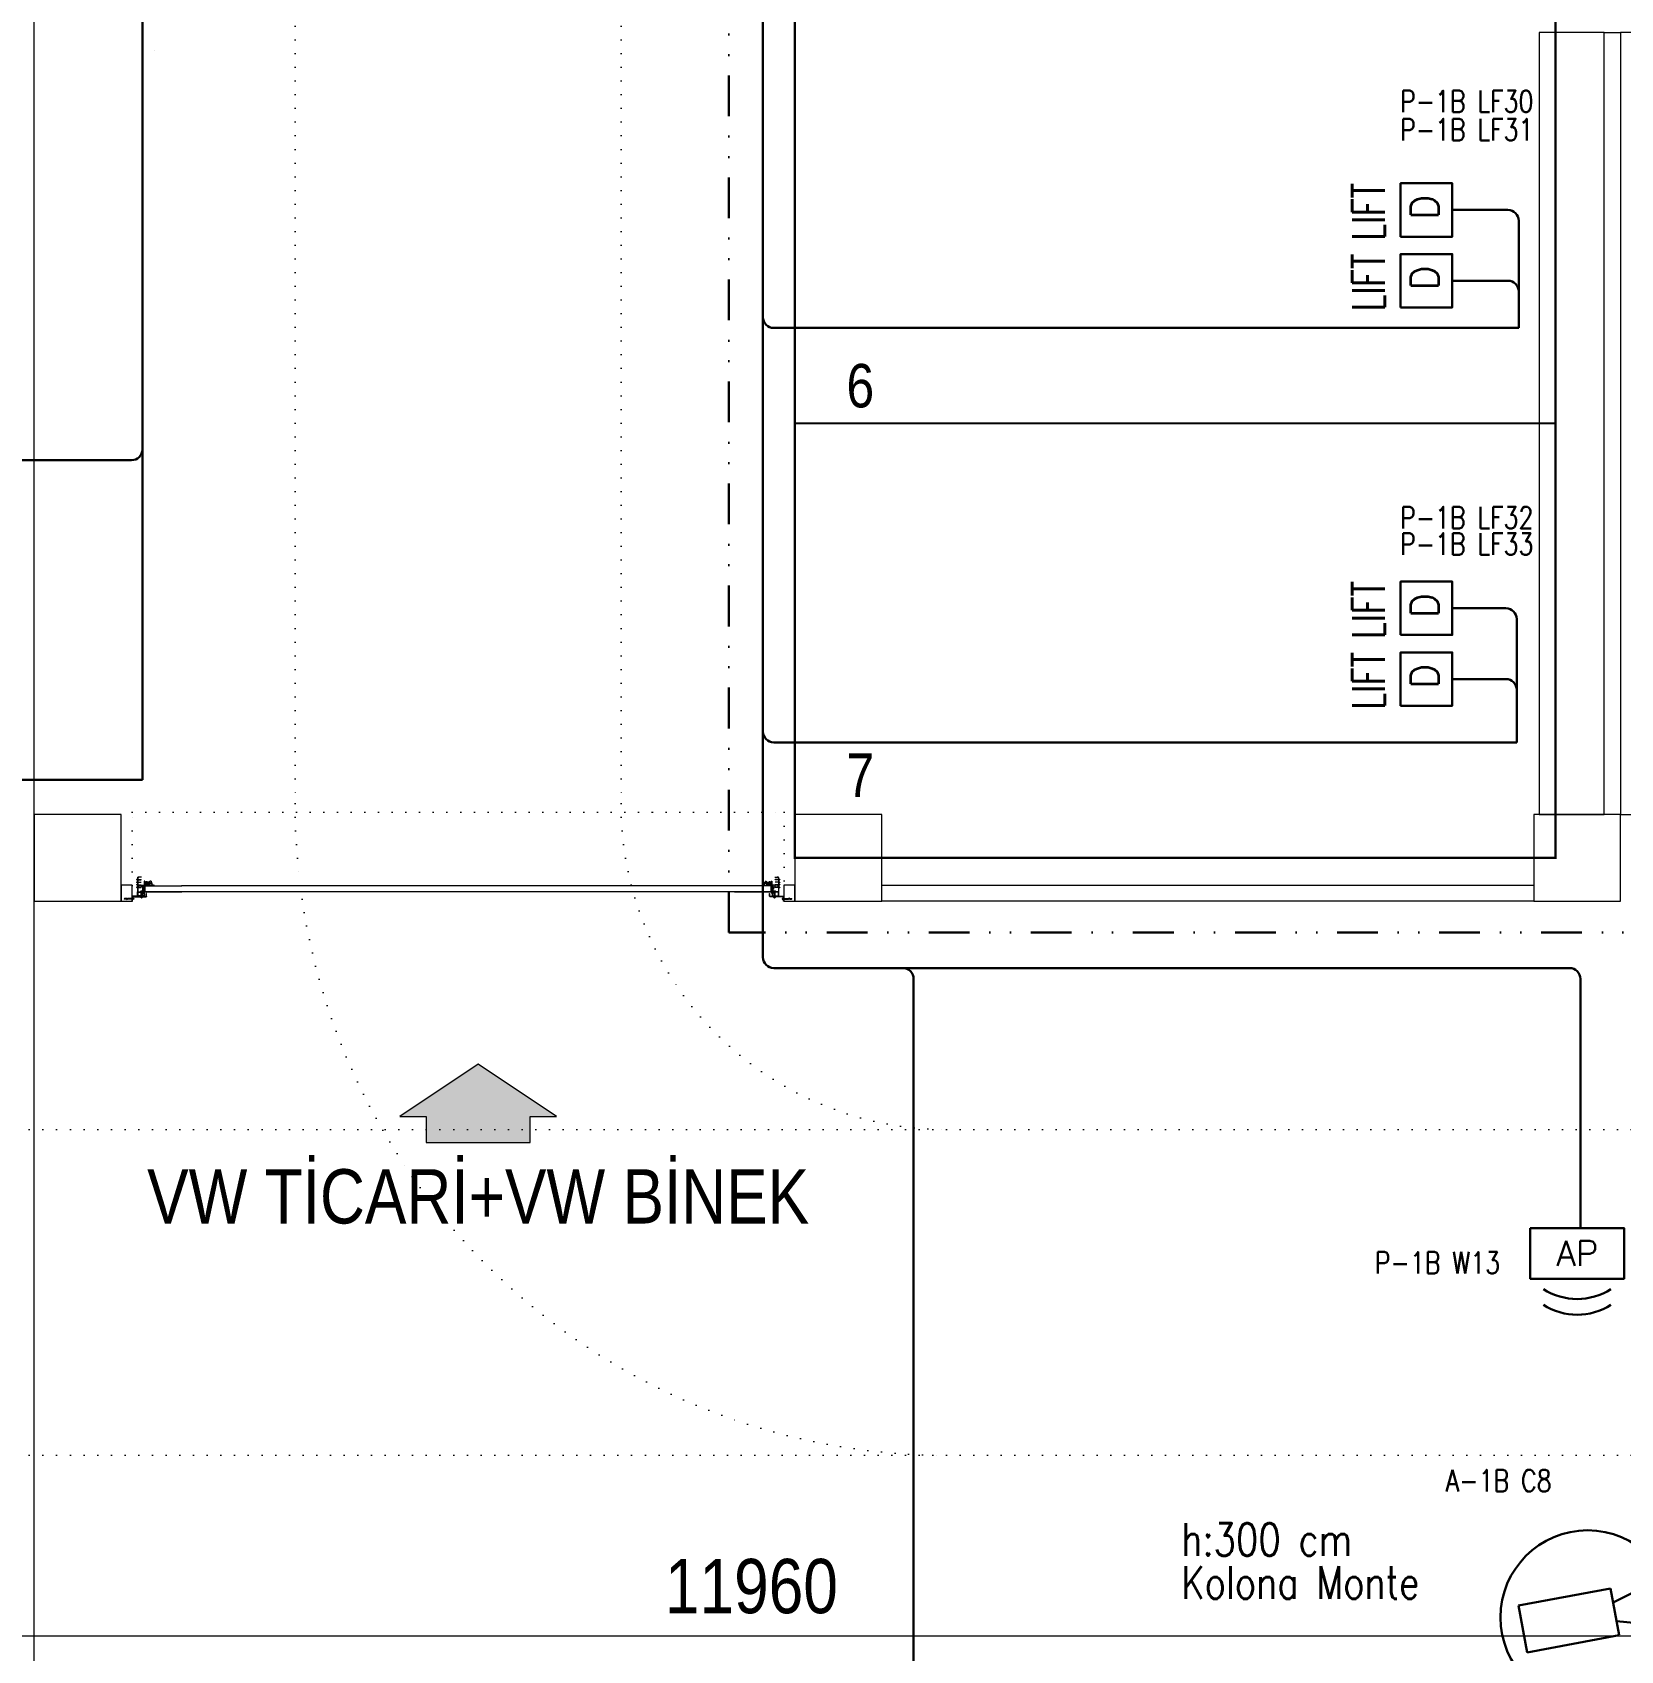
# Model space of a CAD drawing. Header units: metres. Extents: x -13621 to 152406, y -16073 to 22221.
# Drawn here: x 61358 to 62820, y 110 to 1600 of the extents above; entities that cross this region are included whole.
import ezdxf
from ezdxf.enums import TextEntityAlignment as Align

# ---------------------------------------------------------------- set-up
doc = ezdxf.new("R2010")
doc.units = ezdxf.units.M
doc.header["$LTSCALE"] = 100
doc.header["$MEASUREMENT"] = 0
for name, pattern in [('DIVIDE2', [0.625, 0.25, -0.125, 0, -0.125, 0, -0.125]), ('DOT2', [0.125, 0, -0.125]), ('HIDDEN', [0.375, 0.25, -0.125])]:
    doc.linetypes.add(name, pattern=pattern)
doc.layers.get('0').update_dxf_attribs({"color": 9, "lineweight": 9})
for name, color, linetype, lineweight in [('00', 9, 'Continuous', 9), ('01', 9, 'Continuous', 9), ('05', 9, 'Continuous', 9), ('06D', 9, 'Continuous', 9), ('10', 9, 'Continuous', 9), ('20', 9, 'DOT2', 9), ('21', 9, 'Continuous', 9), ('25', 9, 'Continuous', 9), ('Data  Tavan', 170, 'Continuous', 30), ('E-ACCESS POINT (KABLOSUZ ERİŞİM İÇİN)', 7, 'Continuous', 30), ('E-DAHİLİ DOME KAMERA', 7, 'Continuous', 30), ('E-DAHİLİ KAMERA', 7, 'Continuous', 30), ('E-DATA LIFT PRIZI', 7, 'Continuous', 30), ('E-KABLO', 7, 'Continuous', 30), ('E-YAZI', 7, 'Continuous', 30)]:
    doc.layers.add(name, color=color, linetype=linetype, lineweight=lineweight)
doc.styles.add('E-YAZI', font='txttw.shx')
doc.styles.add('MuuM_TEXT-STANDART', font='ARIALN.TTF')
doc.dimstyles.new('MuuM_DIM200', dxfattribs={"dimscale": 20, "dimtxt": 2, "dimasz": 1, "dimexe": 1, "dimexo": 1, "dimgap": 1, "dimtad": 1, "dimdec": 1, "dimrnd": 0.5, "dimdsep": 46, "dimtxsty": 'MuuM_TEXT-STANDART', "dimblk": 'ARCHTICK', "dimcen": 0, "dimdle": 0.15, "dimclrd": 256, "dimclre": 256, "dimclrt": 256, "dimadec": 0, "dimazin": 0, "dimtfac": 5, "dimtdec": 1, "dimtix": 1, "dimtmove": 2, "dimatfit": 3, "dimldrblk": 'DOT', "dimfxl": 3, "dimfxlon": 1, "dimtolj": 1, "dimlwd": -1, "dimlwe": -1, "dimarcsym": 0})

# ---------------------------------------------------------------- blocks, each defined once
blk = doc.blocks.new('E-DATA LIFT PRIZI')
at = {"layer": 'E-DATA LIFT PRIZI', "color": 2}
blk.add_line((0, 0), (0, 42), dxfattribs=at)
blk.add_lwpolyline([(-24.6, 89.6), (24.6, 89.6), (24.6, 42), (-24.6, 42)], close=True, dxfattribs=at)
at = {"layer": 'E-DATA LIFT PRIZI', "color": 2, "style": 'E-YAZI', "width": 0.7}
blk.add_text('LIFT', height=30, dxfattribs=at).set_placement((-28, 104.2))
at = {"layer": 'E-DATA LIFT PRIZI', "color": 2, "style": 'E-YAZI'}
blk.add_text('D', height=25.6, dxfattribs=at).set_placement((-8.8, 54.6))
blk = doc.blocks.new('*U382')
at = {"layer": 'E-ACCESS POINT (KABLOSUZ ERİŞİM İÇİN)', "color": 4}
blk.add_lwpolyline([(-2.395, 3.237), (2.395, 3.237), (2.395, 0.647), (-2.395, 0.647)], close=True, dxfattribs=at)
at = {"layer": 'E-ACCESS POINT (KABLOSUZ ERİŞİM İÇİN)', "color": 3}
for centre in [(0, 2.797), (0, 1.993)]:
    blk.add_arc(centre, 3.191, 237.1828, 302.8172, dxfattribs=at)
at = {"layer": 'E-ACCESS POINT (KABLOSUZ ERİŞİM İÇİN)', "color": 3, "style": 'E-YAZI'}
blk.add_text('AP', height=1.28, dxfattribs=at).set_placement((-1.054, 1.311))
blk = doc.blocks.new('100_DAHİLİ DOME KAMERA')
at = {"layer": 'E-DAHİLİ DOME KAMERA', "color": 4}
for p, q in [((-1.936, 0.715), (-1.936, -0.689)), ((0.82, 0.715), (-1.936, 0.715)), ((0.82, -0.689), (0.82, 0.715)), ((0.82, 0.294), (2.131, 0.668)), ((2.131, 0.668), (2.131, -0.643)), ((0.82, -0.268), (2.131, -0.643)), ((-1.936, -0.689), (0.82, -0.689))]:
    blk.add_line(p, q, dxfattribs=at)
at = {"layer": 'E-DAHİLİ DOME KAMERA', "color": 4, "linetype": 'Continuous'}
blk.add_circle((0, 0), 2.566, dxfattribs=at)
at = {"layer": 'E-DAHİLİ KAMERA', "color": 4}
for q in [(13.416, 6.264), (13.416, -6.264)]:
    blk.add_line((2.566, 0), q, dxfattribs=at)
blk = doc.blocks.new('p-kolon_80x80')
blk.add_lwpolyline([(-40, -40), (40, -40), (40, 40), (-40, 40)], close=True)
blk = doc.blocks.new('1.bod.mimari.elk')
at = {"layer": '01'}
for p in [(5400, -7790), (6100, -7790), (6780, -7790)]:
    blk.add_blockref('p-kolon_80x80', p, dxfattribs=at)
blk = doc.blocks.new('p-işyeri')
at = {"color": 0, "const_width": 2}
blk.add_lwpolyline([(200, 0), (200, 700), (-200, 700), (-200, 0)], close=True, dxfattribs=at)
blk = doc.blocks.new('p-dilatasyon yeri')
at = {"layer": '06D'}
blk.add_lwpolyline([(5360, 80), (5360, 6452.7)], dxfattribs=at)
blk = doc.blocks.new('p-birim')
blk.add_lwpolyline([(0, 0), (1, 0), (1, 1), (0, 1)], close=True)
blk = doc.blocks.new('p-seksiyoonel kapı profil')
for p, q in [((-6.6, 4.1), (-6.8, 4.1)), ((-6.8, -13), (-6.8, 4.1)), ((-6.6, -13), (-6.6, 4.1)), ((-6.3, 4.4), (-6.3, 4.6)), ((-6.3, 4.6), (1, 4.6)), ((-6.3, 4.4), (1, 4.4)), ((-1.4, 1.3), (-1.8, 1.6)), ((-1.8, 1.6), (-1.8, -2.4)), ((-1.8, 1.6), (-1.8, -2.4)), ((-1.4, 1.3), (-1.4, -2.4)), ((-1.2, 1.2), (-1.2, -2.4)), ((-0.7, 1.6), (-1, 1.3)), ((-1, 1.3), (-1, -2.4)), ((-0.7, 1.6), (-0.7, -2.4)), ((-0.6, 1.6), (-0.6, -2.4)), ((0, 0), (33.9, 0)), ((0, 0), (0, 0)), ((1, 4.4), (1, 4.6)), ((1.3, 4.1), (1.5, 4.1)), ((1.3, 4.1), (1.3, 1.6)), ((1.5, 1.6), (1.3, 1.6)), ((1.5, 4.1), (1.5, 1.6)), ((-7.8, -4.2), (-7.8, -3.9)), ((-7.5, -3.9), (-7.8, -3.9)), ((-7.5, -4.2), (-7.8, -4.2)), ((-7.8, -4.2), (-7.1, -4.2)), ((-7.8, -4.2), (-7.8, -4.2)), ((-7.8, -6.5), (-7.8, -6.3)), ((-7.5, -6.3), (-7.8, -6.3)), ((-7.5, -6.5), (-7.8, -6.5)), ((-7.8, -6.6), (-7.8, -6.5)), ((-7.8, -6.6), (-7.1, -6.6)), ((-7.8, -8.9), (-7.8, -8.6)), ((-7.5, -8.6), (-7.8, -8.6)), ((-7.5, -8.9), (-7.8, -8.9)), ((-7.8, -8.9), (-7.1, -8.9)), ((-7.8, -8.9), (-7.8, -8.9)), ((-7.8, -11.3), (-7.8, -11)), ((-7.5, -11), (-7.8, -11)), ((-7.5, -11.3), (-7.8, -11.3)), ((-7.8, -11.3), (-7.1, -11.3)), ((-7.8, -11.3), (-7.8, -11.3)), ((-7.5, -3.9), (-6.8, -3.9)), ((-7.5, -4.2), (-7.5, -3.9)), ((-6.8, -4.2), (-7.5, -4.2)), ((-7.5, -6.3), (-6.8, -6.3)), ((-7.5, -6.5), (-7.5, -6.3)), ((-6.8, -6.5), (-7.5, -6.5)), ((-7.5, -8.6), (-6.8, -8.6)), ((-7.5, -8.9), (-7.5, -8.6)), ((-6.8, -8.9), (-7.5, -8.9)), ((-7.5, -11), (-6.8, -11)), ((-7.5, -11.3), (-7.5, -11)), ((-6.8, -11.3), (-7.5, -11.3)), ((-7.1, -3.4), (-6.8, -3.4)), ((-7.1, -3.6), (-7.1, -3.4)), ((-7.1, -3.6), (-7.1, -3.9)), ((-6.8, -3.6), (-7.1, -3.6)), ((-7.1, -4.2), (-7.1, -4.7)), ((-6.8, -4.7), (-7.1, -4.7)), ((-7.1, -5.8), (-6.8, -5.8)), ((-7.1, -6), (-7.1, -5.8)), ((-7.1, -6), (-7.1, -6.3)), ((-6.8, -6), (-7.1, -6)), ((-7.1, -6.5), (-7.1, -7.1)), ((-6.8, -7.1), (-7.1, -7.1)), ((-7.1, -8.1), (-6.8, -8.1)), ((-7.1, -8.4), (-7.1, -8.1)), ((-7.1, -8.4), (-7.1, -8.6)), ((-6.8, -8.4), (-7.1, -8.4)), ((-7.1, -8.9), (-7.1, -9.4)), ((-6.8, -9.4), (-7.1, -9.4)), ((-7.1, -10.5), (-6.8, -10.5)), ((-7.1, -10.7), (-7.1, -10.5)), ((-7.1, -10.7), (-7.1, -11)), ((-6.8, -10.7), (-7.1, -10.7)), ((-7.1, -11.3), (-7.1, -11.8)), ((-6.8, -11.8), (-7.1, -11.8)), ((-6.8, -3.6), (-6.8, -3.4)), ((-6.8, -3.6), (-6.8, -3.9)), ((-6.8, -4.7), (-6.8, -4.2)), ((-6.8, -6), (-6.8, -5.8)), ((-6.8, -6), (-6.8, -6.3)), ((-6.8, -7.1), (-6.8, -6.6)), ((-6.8, -8.4), (-6.8, -8.1)), ((-6.8, -8.4), (-6.8, -8.6)), ((-6.8, -9.4), (-6.8, -8.9)), ((-6.8, -10.7), (-6.8, -10.5)), ((-6.8, -10.7), (-6.8, -11)), ((-6.8, -11.8), (-6.8, -11.3)), ((-6.6, -13), (-6.8, -13)), ((-6.8, -13), (-6.8, -13)), ((-6.6, -3.9), (-3.5, -3.9)), ((-6.6, -4.2), (-3.5, -4.2)), ((-6.6, -6.3), (-3.5, -6.3)), ((-6.6, -6.5), (-3.5, -6.5)), ((-6.6, -8.7), (-3.5, -8.7)), ((-6.6, -8.9), (-3.5, -8.9)), ((-6.6, -11), (-3.5, -11)), ((-6.6, -11.3), (-3.5, -11.3)), ((-6.3, -13.3), (-6.3, -13.5)), ((-3.3, -13.3), (-6.3, -13.3)), ((-3.3, -13.5), (-6.3, -13.5)), ((-6.3, -13.5), (-5.7, -13.5)), ((-6.3, -13.5), (-6.3, -13.5)), ((-3.4, -4.3), (-6, -4.3)), ((-6, -6.1), (-6, -4.3)), ((-6, -4.7), (-6, -4.7)), ((-6, -5.5), (-6, -4.7)), ((-6, -5.7), (-6, -5.5)), ((-6, -5.7), (-6, -5.7)), ((-6, -6.1), (-3.4, -6.1)), ((-5.7, -13.5), (-5.5, -13.5)), ((-5.7, -13.5), (-5.7, -13.5)), ((-5.5, -13.5), (-5.5, -13.5)), ((-3.5, -3.9), (-3.5, -4.2)), ((-3.5, -6.3), (-3.5, -6.5)), ((-3.5, -8.7), (-3.5, -8.9)), ((-3.5, -11), (-3.5, -11.3)), ((-3.4, -6.1), (-3.4, -4.3)), ((-2.1, -4.4), (-3.4, -4.4)), ((-3.4, -6), (-0.6, -6)), ((-3.3, -13.3), (-3.3, -13.5)), ((-2.1, -2.5), (-2.1, -2.4)), ((-2.1, -2.4), (-0.6, -2.4)), ((-2.1, -2.5), (-0.6, -2.5)), ((-2.1, -4.8), (-2.1, -2.5)), ((-2.1, -4.8), (-0.6, -4.8)), ((-1.6, -3.4), (-1.7, -3.6)), ((-1.7, -3.6), (-1.7, -3.7)), ((-1.7, -3.6), (-1.7, -3.8)), ((-1.7, -3.7), (-1.7, -3.9)), ((-1.7, -3.8), (-1.6, -3.9)), ((-1.7, -3.9), (-1.6, -4)), ((-1.4, -3.3), (-1.6, -3.3)), ((-1.6, -3.3), (-1.6, -3.4)), ((-1.6, -3.8), (-1.4, -3.6)), ((-1.6, -3.9), (-1.5, -4)), ((-1.6, -4), (-1.5, -4.1)), ((-1.5, -4), (-1.4, -4)), ((-1.5, -4.1), (-1.4, -4.1)), ((-1.3, -3.2), (-1.4, -3.3)), ((-1.4, -3.3), (-1.4, -3.6)), ((-1.4, -4), (-1.2, -4.1)), ((-1.4, -4.1), (-1.2, -4.1)), ((-1.2, -3.2), (-1.3, -3.2)), ((-1.2, -3.2), (-1.2, -3.5)), ((-1, -3.3), (-1.2, -3.2)), ((-1.2, -4.1), (-1.1, -4)), ((-1.2, -4.1), (-1.1, -4.1)), ((-1.1, -4), (-1, -4)), ((-1.1, -4.1), (-1, -4.1)), ((-1, -3.3), (-1, -3.6)), ((-0.9, -3.3), (-1, -3.3)), ((-1, -3.6), (-0.8, -3.8)), ((-1, -4), (-0.9, -3.9)), ((-1, -4.1), (-0.9, -4)), ((-0.8, -3.4), (-0.9, -3.3)), ((-0.9, -3.9), (-0.8, -3.8)), ((-0.9, -4), (-0.8, -3.9)), ((-0.8, -3.6), (-0.8, -3.4)), ((-0.8, -3.7), (-0.8, -3.6)), ((-0.8, -3.8), (-0.8, -3.6)), ((-0.8, -3.9), (-0.8, -3.7)), ((-0.1, 0), (-0.6, 0)), ((-0.6, -2), (-0.6, 0)), ((-0.6, -0.6), (-0.6, -0.7)), ((-0.6, -1.7), (-0.6, -1.7)), ((-0.6, -2), (-0.1, -2)), ((-0.6, -2), (-0.6, -2.4)), ((-0.6, -2.4), (-0.6, -2.5)), ((-0.6, -2.4), (-0.1, -2.4)), ((-0.6, -2.5), (-0.6, -2.5)), ((-0.6, -3.2), (-0.6, -2.5)), ((-0.6, -2.5), (-0.2, -2.5)), ((-0.6, -4.8), (-0.6, -3.2)), ((-0.6, -3.2), (-0.5, -3.2)), ((-0.6, -5.8), (-0.6, -4.8)), ((-0.6, -4.8), (-0.5, -4.8)), ((-0.6, -4.8), (-0.6, -5.3)), ((-0.1, -5.3), (-0.6, -5.3)), ((-0.6, -9.6), (-0.6, -5.3)), ((-0.6, -5.8), (-0.6, -5.8)), ((-0.6, -6), (-0.6, -5.8)), ((-0.1, -9.6), (-0.6, -9.6)), ((-0.5, -3.2), (-0.4, -3.2)), ((-0.5, -4.8), (-0.5, -3.2)), ((-0.4, -4.8), (-0.5, -4.8)), ((-0.4, -3.1), (-0.3, -2.9)), ((-0.4, -3.2), (-0.4, -3.1)), ((-0.3, -4.8), (-0.4, -4.8)), ((-0.3, -2.7), (-0.2, -2.5)), ((-0.3, -2.9), (-0.3, -2.7)), ((-0.2, -4.8), (-0.3, -4.8)), ((-0.3, -4.8), (-0.3, -4.8)), ((-0.2, -2.5), (-0.2, -2.5)), ((-0.2, -2.5), (-0.1, -2.5)), ((-0.1, -4.8), (-0.2, -4.8)), ((-0.2, -4.8), (-0.2, -4.8)), ((-0.1, -5.8), (-0.2, -5.8)), ((-0.2, -5.8), (0.4, -5.8)), ((-0.1, -0.2), (-0.1, 0)), ((-0.1, -0.2), (0, -0.2)), ((-0.1, -5.3), (-0.1, -0.2)), ((-0.1, -2.5), (-0.1, -2.4)), ((-0.1, -2.5), (-0.1, -2.5)), ((-0.1, -4.8), (-0.1, -4.8)), ((-0.1, -4.8), (-0.1, -4.8)), ((-0.1, -5.3), (0, -5.3)), ((-0.1, -5.8), (-0.1, -5.3)), ((0.4, -5.8), (-0.1, -5.8)), ((0.1, -5.8), (-0.1, -5.8)), ((-0.1, -9.6), (-0.1, -5.8)), ((33.9, 0), (0, 0)), ((0, 0), (0, -0.4)), ((0, -0.4), (0, -0.5)), ((0, -0.5), (0, -0.6)), ((0, -0.6), (0, -0.6)), ((0, -0.6), (0, -0.9)), ((0, -0.9), (0, -0.9)), ((0, -0.9), (0, -0.9)), ((0, -0.9), (0, -1.5)), ((0, -1.5), (0, -1.6)), ((0, -1.6), (0, -2.1)), ((0, -2.1), (0, -2.2)), ((0, -2.2), (0, -2.3)), ((0, -2.3), (0, -2.7)), ((0, -2.7), (0, -3.1)), ((0, -3.1), (0, -3.2)), ((0, -3.2), (0, -3.4)), ((0, -3.4), (0, -4.5)), ((0, -4.5), (0, -4.5)), ((0, -4.5), (0, -4.5)), ((0, -4.5), (0, -4.8)), ((0, -4.8), (0, -4.8)), ((0, -4.8), (0, -4.9)), ((0, -4.9), (0, -5.1)), ((0, -5.1), (0, -5.4)), ((0, -5.4), (33.9, -5.4)), ((0.1, -5.8), (0.1, -5.4)), ((0.1, -5.8), (0.1, -5.9)), ((0.3, -5.8), (0.1, -5.8)), ((0.1, -5.8), (0.2, -5.8)), ((0.4, -5.9), (0.1, -5.9)), ((0.1, -5.9), (0.4, -5.9)), ((0.4, -6.6), (0.1, -6.6)), ((0.1, -7.6), (0.4, -7.6)), ((0.1, -8.7), (0.1, -8.3)), ((0.4, -8.3), (0.1, -8.3)), ((2.2, -8.7), (0.1, -8.7)), ((0.3, -5.8), (0.3, -5.4)), ((0.3, -5.8), (0.4, -5.8)), ((0.4, -5.4), (0.4, -5.5)), ((0.4, -5.8), (0.4, -5.4)), ((0.4, -5.5), (0.4, -5.5)), ((0.4, -5.5), (0.4, -5.6)), ((0.4, -5.6), (0.4, -5.7)), ((0.4, -5.7), (0.4, -5.8)), ((0.4, -8.4), (0.4, -5.8)), ((3.9, -5.8), (0.4, -5.8)), ((0.4, -8.4), (0.4, -5.8)), ((0.4, -5.8), (0.4, -5.8)), ((3.9, -8.4), (0.4, -8.4)), ((0.4, -8.4), (0.4, -8.4)), ((0.9, -7.1), (0.9, -7.2)), ((1, -7.1), (0.9, -7.1)), ((0.9, -7.2), (1, -7.4)), ((1, -7.4), (1.1, -7.6)), ((1.1, -7.6), (1.2, -7.8)), ((1.1, -9.2), (1.1, -8.7)), ((1.2, -9.2), (1.1, -9.2)), ((1.1, -9.2), (1.1, -9.2)), ((1.1, -9.2), (1.2, -9.2)), ((1.1, -9.2), (1.1, -9.2)), ((1.1, -9.2), (1.1, -9.2)), ((1.2, -9.2), (1.1, -9.2)), ((1.3, -6.8), (1.2, -7)), ((1.2, -7), (1.2, -7.2)), ((1.2, -7.2), (1.3, -7.4)), ((1.2, -7.8), (1.3, -8)), ((1.2, -9.2), (1.2, -8.7)), ((1.2, -9.2), (1.4, -9.2)), ((1.4, -9.2), (1.2, -9.2)), ((1.6, -9.2), (1.2, -9.2)), ((1.2, -9.2), (1.2, -9.2)), ((1.4, -6.4), (1.3, -6.6)), ((1.3, -6.6), (1.3, -6.8)), ((1.3, -7.1), (1.4, -6.9)), ((1.4, -7.3), (1.3, -7.1)), ((1.3, -7.4), (1.3, -7.6)), ((1.3, -7.6), (1.5, -7.8)), ((1.3, -8), (1.5, -8.1)), ((1.6, -6.2), (1.4, -6.4)), ((1.6, -6.5), (1.4, -6.6)), ((1.4, -6.7), (1.4, -6.6)), ((1.4, -6.6), (1.5, -6.9)), ((1.5, -6.6), (1.4, -6.6)), ((1.4, -6.9), (1.4, -6.7)), ((1.4, -6.9), (1.4, -6.7)), ((1.4, -7.1), (1.4, -6.9)), ((1.4, -7.3), (1.4, -7.1)), ((1.5, -7.5), (1.4, -7.3)), ((1.4, -7.5), (1.4, -7.3)), ((1.5, -7.7), (1.4, -7.5)), ((1.4, -9.2), (1.7, -9.2)), ((1.4, -9.2), (1.4, -9.2)), ((1.6, -9.2), (1.4, -9.2)), ((1.5, -6.5), (1.7, -6.3)), ((1.5, -6.6), (1.6, -6.5)), ((1.5, -6.6), (1.5, -6.5)), ((1.5, -6.6), (1.6, -6.5)), ((1.5, -6.9), (1.5, -6.6)), ((1.5, -6.9), (1.5, -7.2)), ((1.6, -7.1), (1.5, -6.9)), ((1.5, -7.2), (1.5, -7.2)), ((1.5, -7.2), (1.5, -7.5)), ((1.5, -7.7), (1.5, -7.5)), ((1.5, -7.5), (1.5, -7.8)), ((1.5, -7.7), (1.5, -7.7)), ((1.5, -7.8), (1.6, -8)), ((1.6, -7.8), (1.5, -7.8)), ((1.5, -7.8), (1.8, -7.9)), ((1.5, -8.1), (1.7, -8.2)), ((1.7, -6.1), (1.6, -6.2)), ((1.6, -6.5), (1.7, -6.3)), ((1.6, -6.5), (2, -6.3)), ((1.9, -6.3), (1.6, -6.5)), ((1.6, -6.8), (1.7, -6.7)), ((1.6, -6.9), (1.6, -6.8)), ((1.6, -7.1), (1.6, -6.9)), ((1.6, -7.2), (1.6, -7.1)), ((1.6, -7.2), (1.6, -7.1)), ((1.6, -7.5), (1.6, -7.2)), ((1.6, -7.3), (1.6, -7.2)), ((1.6, -7.4), (1.6, -7.3)), ((1.7, -7.6), (1.6, -7.4)), ((1.6, -7.8), (1.6, -7.5)), ((1.7, -7.9), (1.6, -7.8)), ((1.7, -7.9), (1.6, -7.8)), ((1.9, -7.9), (1.6, -7.8)), ((1.6, -8), (1.8, -8.1)), ((1.7, -9.2), (1.6, -9.2)), ((1.9, -6), (1.7, -6.1)), ((1.7, -6.3), (1.9, -6.2)), ((1.7, -6.3), (1.8, -6.2)), ((1.7, -6.6), (1.8, -6.4)), ((1.7, -6.7), (1.7, -6.6)), ((1.8, -7.7), (1.7, -7.6)), ((1.9, -8), (1.7, -7.9)), ((1.8, -8), (1.7, -7.9)), ((1.7, -8.2), (1.9, -8.3)), ((1.7, -9.2), (1.7, -8.7)), ((1.7, -9.2), (1.9, -9.2)), ((1.9, -9.2), (1.7, -9.2)), ((2, -9.2), (1.7, -9.2)), ((1.8, -6.2), (2, -6.1)), ((1.8, -6.4), (1.9, -6.4)), ((1.8, -7.8), (1.8, -7.7)), ((1.9, -7.9), (1.8, -7.8)), ((1.8, -7.9), (2.1, -8)), ((2, -8.1), (1.8, -8)), ((1.8, -8.1), (1.9, -8.2)), ((2.1, -5.9), (1.9, -6)), ((1.9, -6.2), (2.1, -6.1)), ((2, -6.2), (1.9, -6.3)), ((1.9, -6.4), (2, -6.3)), ((2, -7.9), (1.9, -7.9)), ((2.1, -8), (1.9, -7.9)), ((2.1, -8.1), (1.9, -8)), ((1.9, -8.2), (2.1, -8.3)), ((1.9, -8.3), (2.1, -8.3)), ((2.1, -9.2), (1.9, -9.2)), ((1.9, -9.2), (1.9, -9.2)), ((2, -9.2), (1.9, -9.2)), ((2.4, -5.9), (2, -6.2)), ((2, -6.1), (2.2, -6)), ((2, -6.3), (2.1, -6.2)), ((2, -6.3), (2.1, -6.2)), ((2, -6.9), (2.1, -6.8)), ((2.1, -6.9), (2, -7.1)), ((2, -7.1), (2, -6.9)), ((2, -7.1), (2, -7.2)), ((2, -7.2), (2, -7.1)), ((2, -7.2), (2.1, -7.3)), ((2, -7.4), (2, -7.2)), ((2.1, -7.5), (2, -7.4)), ((2.1, -8), (2, -7.9)), ((2.2, -8.2), (2, -8.1)), ((2.1, -9.2), (2, -9.2)), ((2.3, -5.9), (2.1, -5.9)), ((2.1, -6.2), (2.4, -5.9)), ((2.1, -6.1), (2.3, -6)), ((2.1, -6.2), (2.2, -6.1)), ((2.1, -6.8), (2.2, -6.6)), ((2.3, -6.7), (2.1, -6.8)), ((2.1, -6.8), (2.1, -6.9)), ((2.1, -7.3), (2.2, -7.5)), ((2.3, -7.6), (2.1, -7.5)), ((2.1, -8), (2.1, -8)), ((2.1, -8), (2.1, -8)), ((2.1, -8), (2.4, -8.1)), ((2.4, -8.1), (2.1, -8)), ((2.3, -8), (2.1, -8)), ((2.3, -8.2), (2.1, -8.1)), ((2.1, -8.3), (2.4, -8.3)), ((2.1, -8.3), (2.2, -8.3)), ((2.1, -9.2), (2.1, -8.7)), ((2.1, -9.2), (2.1, -9.2)), ((2.2, -6), (2.3, -6)), ((2.2, -6.1), (2.3, -6.1)), ((2.2, -6.6), (2.3, -6.5)), ((2.2, -7.5), (2.3, -7.5)), ((2.5, -8.2), (2.2, -8.2)), ((2.2, -8.7), (2.2, -8.4)), ((4.6, -8.7), (2.2, -8.7)), ((2.4, -5.9), (2.3, -5.9)), ((2.3, -6), (2.3, -6)), ((2.3, -6.1), (2.5, -6.1)), ((2.3, -6.5), (2.5, -6.5)), ((2.5, -6.6), (2.3, -6.6)), ((2.4, -6.6), (2.3, -6.7)), ((2.3, -7.5), (2.5, -7.6)), ((2.3, -7.6), (2.5, -7.6)), ((2.4, -7.7), (2.3, -7.6)), ((2.4, -8.1), (2.3, -8)), ((2.5, -8.2), (2.3, -8.2)), ((2.5, -5.9), (2.4, -5.9)), ((2.4, -5.9), (2.4, -5.9)), ((2.4, -5.9), (2.7, -6.1)), ((2.5, -6.6), (2.4, -6.6)), ((2.6, -7.7), (2.4, -7.7)), ((2.4, -8.1), (2.6, -8.2)), ((2.7, -8.2), (2.4, -8.1)), ((2.5, -8.1), (2.4, -8.1)), ((2.4, -8.3), (2.6, -8.3)), ((2.7, -5.9), (2.5, -5.9)), ((2.5, -6), (2.7, -6)), ((2.5, -6.1), (2.6, -6.1)), ((2.5, -6.5), (2.6, -6.5)), ((2.5, -6.5), (2.5, -6.5)), ((2.5, -6.5), (2.7, -6.6)), ((2.5, -6.5), (2.6, -6.5)), ((2.5, -6.5), (2.6, -6.5)), ((2.7, -6.6), (2.5, -6.6)), ((2.7, -6.6), (2.5, -6.6)), ((2.5, -7.6), (2.7, -7.6)), ((2.5, -7.6), (2.6, -7.6)), ((2.7, -7.6), (2.5, -7.7)), ((2.6, -7.7), (2.5, -7.7)), ((2.5, -7.7), (2.5, -7.7)), ((2.6, -7.7), (2.5, -7.7)), ((2.7, -8.1), (2.5, -8.1)), ((2.5, -8.2), (2.5, -8.2)), ((2.6, -6.1), (2.7, -6.1)), ((2.6, -6.5), (2.8, -6.6)), ((2.6, -6.5), (2.8, -6.5)), ((2.6, -6.5), (2.7, -6.5)), ((2.6, -7.6), (2.8, -7.5)), ((2.8, -7.6), (2.6, -7.7)), ((2.8, -7.6), (2.6, -7.7)), ((2.7, -7.7), (2.6, -7.7)), ((2.7, -8.2), (2.6, -8.2)), ((2.6, -8.3), (2.7, -8.3)), ((2.9, -6), (2.7, -5.9)), ((2.7, -6), (2.9, -6.1)), ((2.7, -6.1), (2.9, -6.1)), ((2.7, -6.1), (3, -6.2)), ((2.7, -6.5), (2.9, -6.6)), ((2.7, -6.6), (2.7, -6.6)), ((2.8, -6.7), (2.7, -6.6)), ((2.7, -6.6), (2.8, -6.7)), ((2.8, -7.5), (2.7, -7.6)), ((2.7, -7.6), (2.7, -7.6)), ((2.9, -7.6), (2.7, -7.7)), ((2.8, -8.1), (2.7, -8.1)), ((2.9, -8.2), (2.7, -8.3)), ((2.8, -8.2), (2.7, -8.2)), ((2.7, -8.3), (2.7, -8.3)), ((2.8, -6.5), (2.9, -6.6)), ((2.8, -6.7), (2.8, -6.6)), ((2.8, -6.6), (2.9, -6.7)), ((2.9, -6.8), (2.8, -6.7)), ((2.8, -6.7), (2.9, -6.7)), ((2.9, -7.4), (2.8, -7.5)), ((2.8, -7.6), (2.8, -7.5)), ((2.8, -7.5), (2.8, -7.5)), ((2.8, -7.5), (2.9, -7.5)), ((2.9, -7.5), (2.8, -7.6)), ((2.9, -7.5), (2.8, -7.6)), ((3.1, -7.9), (2.8, -8.2)), ((2.9, -8), (2.8, -8.1)), ((2.9, -8.1), (2.8, -8.2)), ((3.1, -6.1), (2.9, -6)), ((2.9, -6.1), (3.1, -6.2)), ((2.9, -6.1), (3, -6.2)), ((2.9, -6.6), (3, -6.7)), ((2.9, -6.6), (3, -6.7)), ((2.9, -6.7), (3, -6.8)), ((3, -6.9), (2.9, -6.8)), ((2.9, -7.5), (3, -7.3)), ((3, -7.4), (2.9, -7.5)), ((3, -7.4), (2.9, -7.5)), ((3, -7.5), (2.9, -7.6)), ((3.3, -8), (2.9, -8.2)), ((3.1, -8), (2.9, -8.1)), ((3, -8), (2.9, -8)), ((3, -6.2), (3.1, -6.2)), ((3, -6.2), (3, -6.2)), ((3, -6.2), (3.3, -6.3)), ((3, -6.7), (3.1, -6.9)), ((3, -6.7), (3, -6.9)), ((3, -6.8), (3.1, -6.9)), ((3, -7.1), (3, -6.9)), ((3, -6.9), (3.1, -7)), ((3, -7.2), (3, -7.1)), ((3.1, -7.1), (3, -7.3)), ((3, -7.3), (3, -7.2)), ((3.1, -7.2), (3, -7.4)), ((3, -7.3), (3, -7.4)), ((3.1, -7.4), (3, -7.5)), ((3.1, -7.9), (3, -8)), ((3.2, -6.2), (3.1, -6.1)), ((3.1, -6.2), (3.3, -6.3)), ((3.1, -6.2), (3.2, -6.3)), ((3.1, -6.9), (3.1, -7.1)), ((3.1, -6.9), (3.2, -7)), ((3.2, -7), (3.1, -7.2)), ((3.1, -7), (3.1, -7.2)), ((3.1, -7.2), (3.1, -7.4)), ((3.2, -7.8), (3.1, -7.9)), ((3.3, -7.8), (3.1, -7.9)), ((3.3, -7.9), (3.1, -8)), ((3.2, -6.3), (3.3, -6.4)), ((3.3, -7.7), (3.2, -7.8)), ((3.3, -6.2), (3.4, -6.4)), ((3.3, -6.3), (3.5, -6.4)), ((3.3, -6.4), (3.4, -6.5)), ((3.4, -7.6), (3.3, -7.7)), ((3.6, -7.6), (3.3, -7.8)), ((3.5, -7.7), (3.3, -8)), ((3.4, -7.8), (3.3, -7.9)), ((3.4, -6.5), (3.4, -6.6)), ((3.4, -6.6), (3.5, -6.7)), ((3.5, -7.5), (3.4, -7.6)), ((3.5, -6.4), (3.5, -6.7)), ((3.5, -6.5), (3.6, -6.9)), ((3.5, -6.7), (3.6, -6.9)), ((3.5, -6.7), (3.5, -6.9)), ((3.5, -6.7), (3.6, -7)), ((3.5, -6.9), (3.6, -7)), ((3.6, -7.3), (3.5, -7.4)), ((3.5, -7.4), (3.5, -7.5)), ((3.5, -7.6), (3.5, -7.7)), ((3.6, -6.9), (3.6, -7.3)), ((3.6, -6.9), (3.6, -7.1)), ((3.6, -7), (3.6, -7.1)), ((3.6, -7), (3.6, -7)), ((3.6, -7), (3.6, -7.3)), ((3.6, -7.1), (3.6, -7.2)), ((3.6, -7.1), (3.6, -7.3)), ((3.6, -7.3), (3.6, -7.4)), ((3.6, -7.3), (3.6, -7.6)), ((3.9, -5.5), (3.9, -5.4)), ((3.9, -5.6), (3.9, -5.5)), ((3.9, -5.5), (3.9, -5.5)), ((3.9, -5.7), (3.9, -5.6)), ((3.9, -5.8), (3.9, -5.7)), ((3.9, -8.4), (3.9, -5.8)), ((3.9, -5.8), (4, -5.8)), ((3.9, -7.6), (6.1, -7.6)), ((3.9, -8.3), (6.1, -8.3)), ((3.9, -9.2), (3.9, -8.7)), ((3.9, -9.2), (4, -9.2)), ((4, -9.2), (3.9, -9.2)), ((4.1, -9.2), (3.9, -9.2)), ((4, -5.8), (4, -5.4)), ((4, -5.8), (4, -7.6)), ((8.9, -5.8), (4, -5.8)), ((4.1, -9.2), (4, -9.2)), ((4, -9.2), (4.1, -9.2)), ((4, -9.2), (4, -9.2)), ((4.1, -9.2), (4.1, -8.7)), ((4.1, -9.2), (4.4, -9.2)), ((4.4, -9.2), (4.1, -9.2)), ((4.6, -9.2), (4.1, -9.2)), ((4.1, -9.2), (4.1, -9.2)), ((4.4, -9.2), (4.6, -9.2)), ((4.4, -9.2), (4.4, -9.2)), ((4.6, -9.2), (4.4, -9.2)), ((4.6, -8.3), (4.6, -9.7)), ((5.7, -9.7), (4.6, -9.7)), ((5.7, -9.7), (5.7, -8.3)), ((5.9, -8.7), (5.7, -8.7)), ((5.9, -8.7), (5.9, -8.3)), ((6.1, -7.6), (6.1, -8.3)), ((6.1, -7.6), (6.6, -7.6)), ((6.1, -8.3), (6.6, -8.3)), ((6.3, -7.6), (6.3, -5.8)), ((8, -5.8), (6.6, -5.8)), ((6.6, -5.8), (8.1, -5.8)), ((6.6, -7.6), (6.6, -8.3)), ((6.8, -5.8), (6.8, -5.9)), ((7.8, -5.9), (6.8, -5.9)), ((6.8, -5.9), (7.8, -5.9)), ((7.8, -5.9), (7.8, -5.8)), ((8.9, -5.8), (8.9, -5.4))]:
    blk.add_line(p, q)
for centre, radius, start, end in [((-6.3, 4.1), 0.473, 90, 180), ((-6.3, 4.1), 0.236, 90, 180), ((-1.2, 1.5), 0.295, 225, 269.1856), ((-1.2, 1.5), 0.295, 270.3711, 314.3764), ((1, 4.1), 0.473, 0, 90), ((1, 4.1), 0.236, 0, 90), ((-6.8, -3.9), 0.0295, 180, 258.463), ((-6.8, -4.2), 0.0295, 101.537, 180), ((-6.8, -6.3), 0.0295, 180, 258.463), ((-6.8, -6.6), 0.0295, 101.537, 180), ((-6.8, -8.6), 0.0295, 180, 258.463), ((-6.8, -8.9), 0.0295, 101.537, 180), ((-6.8, -11), 0.0295, 180, 258.463), ((-6.8, -11.3), 0.0295, 101.537, 180), ((-6.3, -13), 0.473, 180, 270), ((-6.3, -13), 0.473, 180, 270), ((-6.3, -13), 0.236, 180, 270), ((-1.2, -3.8), 0.295, 90.8144, 135), ((-1.2, -3.8), 0.295, 45.6236, 89.6289), ((-0.1, -5.3), 0.472, 180, 270), ((-0.1, -5.8), 0.0295, 180, 270), ((0.1, -7.1), 0.502, 90, 116.3511), ((0.1, -7.1), 0.502, 243.6489, 270), ((0.1, -5.9), 0.0177, 180, 270), ((6.6, -5.8), 0.0295, 180, 270), ((6.8, -5.9), 0.0177, 180, 270), ((7.8, -5.9), 0.0177, 270, 0), ((8, -5.8), 0.0295, 270, 0)]:
    blk.add_arc(centre, radius, start, end)
blk = doc.blocks.new('çelik dübel')
at = {"layer": '10', "linetype": 'HIDDEN', "ltscale": 7}
for p, q in [((-87, -2), (-85, 2)), ((-85, -6), (-85, 2)), ((-68, 2), (-85, 2)), ((-75, -6), (-75, 2)), ((-70, -6), (-70, 2)), ((-68, 3), (-58, 2)), ((-68, -7), (-68, 3)), ((-58, -6), (-58, 2)), ((-53, 2), (-58, 2)), ((-8, 2), (-58, 2)), ((-53, -6), (-53, 2)), ((-25, -6), (-25, 2)), ((-25, -6), (-24, 2)), ((-23, -6), (-22, 2)), ((-21, -6), (-20, 2)), ((-19, -6), (-18, 2)), ((-17, -6), (-16, 2)), ((-85, -6), (-87, -2)), ((-68, -6), (-85, -6)), ((-68, -7), (-58, -6)), ((-53, -5), (-58, -5)), ((-8, -6), (-58, -6))]:
    blk.add_line(p, q, dxfattribs=at)
at = {"layer": '10', "linetype": 'Continuous'}
for p, q in [((-15, -6), (-14, 2)), ((-13, -6), (-12, 2)), ((-11, -6), (-10, 1)), ((-10, -9), (-10, 5)), ((-9, 5), (-10, 5)), ((-9, -9), (-9, 5)), ((-8, 2), (-8, 3)), ((-8, -4), (-8, 0)), ((-5, 4), (-7, 4)), ((-5, 1), (-7, 1)), ((-4, 2), (-4, 3)), ((-1, 2), (-4, 2)), ((-4, -4), (-4, 0)), ((-3, -6), (-2, 2)), ((-1, -6), (0, 1)), ((0, -5), (0, 1)), ((-9, -9), (-10, -9)), ((-8, -6), (-8, -7)), ((-5, -5), (-7, -5)), ((-5, -8), (-7, -8)), ((-4, -6), (-4, -7)), ((-1, -6), (-4, -6))]:
    blk.add_line(p, q, dxfattribs=at)
at = {"layer": '10', "color": 4}
for p, q in [((-10, 3), (-10, 5)), ((-10, -7), (-10, -9))]:
    blk.add_line(p, q, dxfattribs=at)
at = {"layer": '10', "linetype": 'HIDDEN'}
for points in [[(-68, 1), (-67, 0), (-67, 0), (-67, 0), (-66, -1), (-66, -1), (-66, -2), (-65, -2), (-65, -3), (-65, -3), (-65, -3), (-65, -3), (-64, -4), (-64, -4), (-64, -3), (-64, -3), (-63, -3), (-63, -3), (-63, -3), (-63, -2), (-62, -2), (-62, -2), (-62, -1), (-62, -1), (-61, -1), (-61, -1), (-61, -1), (-61, 0), (-61, 0), (-60, -1), (-60, -1), (-60, -1), (-60, -1), (-60, -1), (-60, -2), (-59, -2), (-59, -3), (-59, -3), (-59, -3), (-58, -3), (-58, -3)], [(-68, 0), (-68, 0), (-68, 0), (-68, -1), (-68, -1), (-68, -1), (-68, -1), (-68, -1), (-68, -1), (-68, -1), (-68, -1), (-68, -1), (-67, -1), (-67, -1), (-67, -1), (-67, -1), (-67, -1), (-67, -1), (-67, -1), (-67, -1), (-67, -1), (-67, -1), (-67, -1), (-67, -1), (-67, -1), (-67, -1), (-67, -1), (-67, -2), (-67, -2), (-67, -2), (-67, -2), (-67, -2), (-67, -2), (-67, -2), (-67, -2), (-67, -2), (-67, -2), (-67, -2), (-67, -2), (-67, -2), (-67, -2), (-67, -2), (-67, -2), (-66, -2), (-66, -3), (-66, -3), (-66, -3), (-66, -3), (-66, -3), (-66, -3), (-66, -3), (-66, -3), (-66, -3), (-66, -3), (-66, -3), (-66, -3), (-66, -3), (-66, -3), (-66, -3), (-66, -3), (-66, -3), (-66, -4), (-66, -4), (-66, -4), (-66, -4), (-66, -4), (-66, -4), (-66, -4), (-66, -4), (-66, -4), (-66, -4), (-66, -4), (-65, -4), (-65, -4), (-65, -4), (-65, -4), (-65, -4), (-65, -4), (-65, -4), (-65, -4), (-65, -4), (-65, -4), (-65, -4), (-65, -4), (-65, -4), (-65, -4), (-65, -5), (-65, -5), (-65, -5), (-64, -5), (-64, -5), (-64, -5), (-64, -5), (-64, -5), (-64, -5), (-64, -5), (-64, -5), (-64, -5), (-64, -5), (-64, -4), (-64, -4), (-64, -4), (-64, -4), (-64, -4), (-64, -4), (-63, -4), (-63, -4), (-63, -4), (-63, -4), (-63, -4), (-63, -4), (-63, -4), (-63, -4), (-63, -4), (-63, -4), (-63, -4), (-63, -4), (-63, -4), (-63, -4), (-63, -4), (-63, -4), (-63, -4), (-63, -4), (-63, -4), (-63, -4), (-63, -4), (-63, -4), (-63, -4), (-63, -4), (-62, -4), (-62, -4), (-62, -3), (-62, -3), (-62, -3), (-62, -3), (-62, -3), (-62, -3), (-62, -3), (-62, -3), (-62, -3), (-62, -3), (-62, -3), (-62, -3), (-62, -3), (-62, -3), (-62, -3), (-62, -3), (-62, -3), (-62, -3), (-62, -3), (-62, -3), (-62, -3), (-62, -3), (-62, -3), (-62, -3), (-62, -3), (-62, -2), (-61, -2), (-61, -2), (-61, -2), (-61, -2), (-61, -2), (-61, -2), (-61, -2), (-61, -2), (-61, -2), (-61, -2), (-61, -2), (-61, -2), (-61, -2), (-61, -2), (-61, -2), (-61, -2), (-61, -2), (-61, -2), (-61, -2), (-61, -2), (-61, -2), (-61, -2), (-61, -2), (-61, -2), (-61, -2), (-61, -2), (-61, -2), (-61, -2), (-61, -2), (-61, -2), (-61, -2), (-61, -2), (-61, -2), (-61, -2), (-61, -2), (-61, -2), (-61, -2), (-61, -2), (-61, -2), (-61, -2), (-61, -2), (-61, -2), (-61, -2), (-60, -2), (-60, -2), (-60, -2), (-60, -2), (-60, -3), (-60, -3), (-60, -3), (-60, -3), (-60, -3), (-60, -3), (-60, -3), (-60, -3), (-60, -3), (-60, -3), (-60, -3), (-60, -3), (-60, -3), (-60, -3), (-60, -3), (-60, -3), (-60, -3), (-60, -3), (-60, -4), (-60, -4), (-60, -4), (-60, -4), (-60, -4), (-60, -4), (-59, -4), (-59, -4), (-59, -4), (-59, -4), (-59, -4), (-59, -4), (-59, -4), (-59, -4), (-59, -4), (-59, -4), (-58, -4), (-58, -4), (-58, -5)]]:
    blk.add_lwpolyline(points, dxfattribs=at)
at = {"layer": '10', "linetype": 'Continuous'}
for centre, start, end in [((-7, 3), 90, 180), ((-7, 2), 180, 270), ((-7, 0), 90, 180), ((-5, 3), 0, 90), ((-5, 2), 270, 0), ((-5, 0), 0, 90), ((-1, 1), 0, 90), ((-7, -4), 180, 270), ((-7, -6), 90, 180), ((-7, -7), 180, 270), ((-5, -4), 270, 0), ((-5, -6), 0, 90), ((-5, -7), 270, 0), ((-1, -5), 270, 0)]:
    blk.add_arc(centre, 1, start, end, dxfattribs=at)
blk = doc.blocks.new('dsa')
at = {"layer": '10'}
for p, q in [((61905.8, 2715.5, 0), (61905.8, 2715.2, 0)), ((61905.8, 2715.2, 0), (61907.6, 2715.2, 0)), ((61907.4, 2715.6, 0), (61906, 2715.6, 0)), ((61906.2, 2715.8, 0), (61906.3, 2715.9, 0)), ((61906.2, 2715.8, 0), (61907.2, 2715.8, 0)), ((61906.2, 2715.8, 0), (61906.2, 2715.8, 0)), ((61906.2, 2715.8, 0), (61906.2, 2715.8, 0)), ((61906.2, 2715.7, 0), (61906.2, 2715.8, 0)), ((61906.2, 2715.6, 0), (61907.2, 2715.7, 0)), ((61906.2, 2715.6, 0), (61906.2, 2715.7, 0)), ((61906.2, 2715.7, 0), (61906.2, 2715.7, 0)), ((61906.2, 2715.6, 0), (61906.2, 2715.6, 0)), ((61906.2, 2715.6, 0), (61906.2, 2715.6, 0)), ((61906.2, 2715.2, 0), (61907.2, 2715.2, 0)), ((61906.2, 2715.1, 0), (61906.2, 2715.2, 0)), ((61906.2, 2715, 0), (61906.2, 2710.5, 0)), ((61906.7, 2715.9, 0), (61906.3, 2715.9, 0)), ((61906.3, 2715.5, 0), (61906.3, 2715.2, 0)), ((61906.7, 2715.9, 0), (61907.1, 2715.9, 0)), ((61907.2, 2715.8, 0), (61907.1, 2715.9, 0)), ((61907.1, 2715.5, 0), (61907.1, 2715.2, 0)), ((61907.1, 2715.5, 0), (61907.1, 2715.5, 0)), ((61907.2, 2715.8, 0), (61907.2, 2715.7, 0)), ((61907.2, 2715.8, 0), (61907.2, 2715.8, 0)), ((61907.2, 2715.8, 0), (61907.2, 2715.8, 0)), ((61907.2, 2715.8, 0), (61907.2, 2715.8, 0)), ((61907.2, 2715.7, 0), (61907.2, 2715.7, 0)), ((61907.2, 2715.7, 0), (61907.2, 2715.7, 0)), ((61907.2, 2715.7, 0), (61907.2, 2715.6, 0)), ((61907.2, 2715.6, 0), (61907.2, 2715.6, 0)), ((61907.2, 2715.2, 0), (61907.2, 2715.1, 0)), ((61907.2, 2715.2, 0), (61907.2, 2715.1, 0)), ((61907.2, 2710.5, 0), (61907.2, 2715, 0)), ((61907.2, 2710.5, 0), (61907.2, 2715, 0)), ((61907.6, 2715.2, 0), (61907.6, 2715.5, 0)), ((61905.8, 2710.3, 0), (61907.6, 2710.3, 0)), ((61905.8, 2710, 0), (61905.8, 2710.3, 0)), ((61907.4, 2709.9, 0), (61906, 2709.9, 0)), ((61906.2, 2710.3, 0), (61907.2, 2710.3, 0)), ((61906.2, 2710.3, 0), (61906.2, 2710.3, 0)), ((61906.3, 2710, 0), (61906.3, 2710.3, 0)), ((61907.1, 2709.9, 0), (61907.1, 2710.3, 0)), ((61907.1, 2709.9, 0), (61907.1, 2710, 0)), ((61907.2, 2710.3, 0), (61907.2, 2710.3, 0)), ((61907.2, 2710.3, 0), (61907.2, 2710.3, 0)), ((61907.6, 2710.3, 0), (61907.6, 2710, 0))]:
    blk.add_line(p, q, dxfattribs=at)
at = {"layer": '10', "lineweight": 9}
blk.add_line((61906.5, 2715.6, 0), (61906.5, 2715.6, 0), dxfattribs=at)
blk.add_line((61906.5, 2715.6, 0), (61906.5, 2715.6, 0), dxfattribs=at)
at = {"layer": '10', "elevation": 0}
blk.add_lwpolyline([(61898, 2714.5), (61898, 2719.2), (61898.5, 2719.2), (61898.5, 2715.4, 0.414214), (61898.9, 2715), (61909, 2715), (61909, 2714.5), (61898, 2714.5)], format="xyb", dxfattribs=at)
for points in [[(61907.9, 2715), (61905.5, 2715), (61905.5, 2715.1), (61907.9, 2715.1)], [(61907.9, 2710.5), (61905.5, 2710.5), (61905.5, 2710.3), (61907.9, 2710.3)]]:
    blk.add_lwpolyline(points, close=True, dxfattribs=at)
for points in [[(61906.2, 2715.1), (61906.2, 2715.2)], [(61906.2, 2715), (61906.2, 2710.5)], [(61906.2, 2710.3), (61906.2, 2710.3)]]:
    blk.add_lwpolyline(points, dxfattribs=at)
at = {"layer": '10'}
for centre, radius, start, end in [((61906, 2715.3, 0), 0.315, 45.8497, 134.1503), ((61906.7, 2714.5, 0), 1.12, 66.8701, 113.1299), ((61906.7, 2714.5, 0), 1.12, 66.8701, 113.1299), ((61907.4, 2715.3, 0), 0.313, 45.449, 134.551), ((61906, 2710.2, 0), 0.315, 225.8497, 314.1503), ((61906.7, 2711, 0), 1.12, 246.8701, 293.1299), ((61906.7, 2711, 0), 1.12, 246.8701, 293.1299), ((61907.4, 2710.2, 0), 0.313, 225.449, 314.551)]:
    blk.add_arc(centre, radius, start, end, dxfattribs=at)
at = {"color": 7, "extrusion": (0, 0, -1), "xscale": -0.1000000000058208, "yscale": 0.1000000000058208, "zscale": -0.1000000000058208}
blk.add_blockref('çelik dübel', (-61899.5, 2717.1, 0), dxfattribs=at)
blk = doc.blocks.new('K-SE-01')
at = {"layer": '10'}
for points in [[(-682.7, 15), (-154.3, 15)], [(-682.7, 9.6), (-154.3, 9.6)]]:
    blk.add_lwpolyline(points, dxfattribs=at)
for points in [[(-703.7, 5.5), (-703.7, 9.5), (-697.7, 9.5), (-697.7, 5.5)], [(-703.5, 5.7), (-703.5, 9.3), (-697.9, 9.3), (-697.9, 5.7)], [(-113.7, 5.5), (-113.7, 9.5), (-119.7, 9.5), (-119.7, 5.5)], [(-113.9, 5.7), (-113.9, 9.3), (-119.5, 9.3), (-119.5, 5.7)]]:
    blk.add_lwpolyline(points, close=True, dxfattribs=at)
at = {"layer": '10', "elevation": 0}
for points in [[(-703.7, 5.5), (-703.7, 9.5), (-697.7, 9.5), (-697.7, 5.5)], [(-703.5, 5.7), (-703.5, 9.3), (-697.9, 9.3), (-697.9, 5.7)], [(-113.7, 5.5), (-113.7, 9.5), (-119.7, 9.5), (-119.7, 5.5)], [(-113.9, 5.7), (-113.9, 9.3), (-119.5, 9.3), (-119.5, 5.7)]]:
    blk.add_lwpolyline(points, close=True, dxfattribs=at)
at = {"layer": '20'}
blk.add_lwpolyline([(-108.7, 2.7), (-108.7, 82.7), (-708.7, 82.7), (-708.7, 2.7)], dxfattribs=at)
at = {"layer": '10', "xscale": -1, "rotation": 180}
for name, p in [('p-seksiyoonel kapı profil', (-696.9, 9.6)), ('dsa', (-62606.6, 2720, 0))]:
    blk.add_blockref(name, p, dxfattribs=at)
at = {"layer": '10', "rotation": 180}
for name, p in [('p-seksiyoonel kapı profil', (-120.5, 9.6)), ('dsa', (61789.3, 2720, 0))]:
    blk.add_blockref(name, p, dxfattribs=at)
blk = doc.blocks.new('0-OK 2')
at = {"true_color": 0x4f4f4f}
blk.add_hatch(color=251, dxfattribs=at).paths.add_polyline_path([(0, 0), (120, 180), (120, 120), (180, 120), (180, -120), (120, -120), (120, -180)])
at = {"linetype": 'ByBlock', "lineweight": -2}
blk.add_lwpolyline([(180, -120), (180, 120), (120, 120), (120, 180), (0, 0), (120, -180), (120, -120)], close=True, dxfattribs=at)
blk.add_point((0, 0))
blk = doc.blocks.new('_ArchTick')
at = {"color": 0, "linetype": 'ByBlock', "const_width": 0.15}
blk.add_lwpolyline([(-0.5, -0.5), (0.5, 0.5)], dxfattribs=at)
blk = doc.blocks.new('*D464')
at = {"layer": '25', "transparency": 16777216}
for p, q in [((89939.1, -1804.3), (89939.1, -1724.3)), ((101899.1, -1768), (101899.1, -1724.3)), ((89936.1, -1744.3), (101902.1, -1744.3))]:
    blk.add_line(p, q, dxfattribs=at)
at = {"layer": '25', "transparency": 16777216, "xscale": 20, "yscale": 20, "zscale": 20, "rotation": 180}
blk.add_blockref('_ArchTick', (89939.1, -1744.3), dxfattribs=at)
at = {"layer": '25', "transparency": 16777216, "xscale": 20, "yscale": 20, "zscale": 20}
blk.add_blockref('_ArchTick', (101899.1, -1744.3), dxfattribs=at)
at = {"layer": '25', "transparency": 16777216, "insert": (95919.1, -1698.8), "char_height": 50, "attachment_point": 5, "style": 'MuuM_TEXT-STANDART'}
blk.add_mtext('\\A1;11960', dxfattribs=at)
blk = doc.blocks.new('_Dot')
at = {"color": 0, "linetype": 'ByBlock', "lineweight": -2}
blk.add_line((-0.5, 0), (-1, 0), dxfattribs=at)
at = {"color": 0, "linetype": 'ByBlock', "const_width": 0.5}
blk.add_lwpolyline([(-0.25, 0, 1), (0.25, 0, 1)], format="xyb", close=True, dxfattribs=at)
blk = doc.blocks.new('1.bod.mimari1.elk')
at = {"layer": '00'}
for points in [[(6820, -7750), (6820, -7750), (6805, -7750), (6805, -7750), (6805, -7750), (6805, -7750), (6805, -7750), (6805, -7030), (6805, -7030), (6805, -7030), (6805, -7030), (6805, -7030), (6820, -7030), (6820, -7750), (6820, -7750), (6820, -7750), (6820, -7750)], [(5440, -7830), (5450, -7830), (5450, -7815), (5440, -7815)], [(6050, -7830), (6060, -7830), (6060, -7815), (6050, -7815)], [(6740, -7830), (6140, -7830), (6140, -7815), (6740, -7815)]]:
    blk.add_lwpolyline(points, close=True, dxfattribs=at)
at = {"layer": '06D', "linetype": 'DOT2'}
for points in [[(2500, -1650), (2500, -7740, 0.4142136), (3100, -8340), (12425, -8340)], [(2800, -1678.64), (2800, -7740, 0.4142136), (3100, -8040), (11395.6, -8040)], [(5600, -2652.1), (5600, -7740, 0.4142136), (6200, -8340)], [(5900, -2652.1), (5900, -7740, 0.4142136), (6200, -8040)]]:
    blk.add_lwpolyline(points, format="xyb", dxfattribs=at)
blk.add_blockref('p-dilatasyon yeri', (0, -8630))
at = {"layer": '05', "xscale": 60, "yscale": 720, "rotation": 180}
blk.add_blockref('p-birim', (6805, -7030), dxfattribs=at)
at = {"layer": '05', "xscale": 60.00000000000003, "yscale": 720}
blk.add_blockref('p-birim', (6820, -7750), dxfattribs=at)
at = {"layer": '06D', "color": 89, "linetype": 'HIDDEN', "true_color": 0x2e4d23, "rotation": 90}
for p in [(6760, -7190), (6760, -7590)]:
    blk.add_blockref('p-işyeri', p, dxfattribs=at)
at = {"layer": '10', "xscale": -1}
blk.add_blockref('K-SE-01', (5341.33, -7830.79), dxfattribs=at)
at = {"layer": '21', "xscale": 0.4000000000000003, "yscale": 0.4000000000000003, "zscale": 0.4000000000000003, "rotation": 270}
blk.add_blockref('0-OK 2', (5768.54, -7980), dxfattribs=at)
at = {"layer": '21', "style": 'MuuM_TEXT-STANDART'}
for s, p in [('6', (6107.52, -7387.28)), ('7', (6107.52, -7745.92))]:
    blk.add_text(s, height=40, dxfattribs=at).set_placement(p, align=Align.BOTTOM_LEFT)
at = {"layer": '21', "insert": (5768.54, -8102), "char_height": 50, "width": 826.27, "attachment_point": 5, "style": 'MuuM_TEXT-STANDART'}
blk.add_mtext('VW TİCARİ+VW BİNEK', dxfattribs=at)
at = {"layer": '25'}
dim = blk.add_linear_dim(base=(12000, -8506.3), p1=(40, -8984.77), p2=(12000, -8550), dimstyle='MuuM_DIM200', override={"dimtxt": 2.5}, dxfattribs=at)
dim.commit()
dim.dimension.update_dxf_attribs({"geometry": '*D464', "text_midpoint": (6020, -8460.78), "insert": (-89899.09, -6762)})

msp = doc.modelspace()

# ---------------------------------------------------------------- linework, layer by layer
at = {"layer": 'Data  Tavan'}
for p, q in [((62030.6, 2083.3), (62030.6, 748.5)), ((61459.5, 1999.8), (61459.5, 1551.2)), ((61470.6, 1583.3), (61470.6, 1583.3)), ((61459.5, 1558.3), (61459.5, 1216.1)), ((62707.1, 1436.5), (62716.2, 1436.5)), ((62030.6, 1422.1), (62030.6, 1337.9)), ((62726.2, 1426.5), (62726.2, 1332.9)), ((62707.1, 1371.3), (62716.2, 1371.3)), ((62726.2, 1361.3), (62726.2, 1327.9)), ((62726.2, 1327.9), (62040.6, 1327.9)), ((61459.5, 1216.1), (61459.5, 911.9)), ((60460.1, 1206.1), (61449.5, 1206.1)), ((62707.1, 1069.8), (62714.4, 1069.8)), ((62724.4, 1059.8), (62724.4, 946.3)), ((62707.1, 1004.6), (62714.4, 1004.6)), ((62724.4, 994.6), (62724.4, 946.3)), ((62030.6, 976.8), (62030.6, 956.3)), ((62724.4, 946.3), (62040.6, 946.3)), ((61459.5, 911.9), (60357.1, 911.9)), ((62773, 738.5), (62040.6, 738.5)), ((62169.3, -160.8), (62169.3, 728.5)), ((62783, 499.2), (62783, 728.5))]:
    msp.add_line(p, q, dxfattribs=at)
for centre, start, end in [((62716.2, 1426.5), 0, 90), ((62716.2, 1361.3), 0, 90), ((62040.6, 1337.9), 180, 270), ((61449.5, 1216.1), 270, 0), ((62714.4, 1059.8), 0, 90), ((62714.4, 994.6), 0, 90), ((62040.6, 956.3), 180, 270), ((62040.6, 748.5), 180, 270), ((62159.3, 728.5), 0, 90), ((62773, 728.5), 0, 90)]:
    msp.add_arc(centre, 10, start, end, dxfattribs=at)
at = {"layer": 'E-KABLO', "color": 6, "linetype": 'DIVIDE2', "ltscale": 1.5}
for p, q in [((61999.3, 771.3), (61999.3, 4426.1)), ((67012.2, 771.3), (61999.3, 771.3))]:
    msp.add_line(p, q, dxfattribs=at)

# ---------------------------------------------------------------- block references
at = {"layer": '06D'}
for name in ['1.bod.mimari.elk', '1.bod.mimari1.elk']:
    msp.add_blockref(name, (56000, 8630), dxfattribs=at)
at = {"layer": 'E-ACCESS POINT (KABLOSUZ ERİŞİM İÇİN)', "xscale": 18, "yscale": 18, "zscale": 18}
msp.add_blockref('*U382', (62780, 440.9), dxfattribs=at)
at = {"layer": 'E-DAHİLİ DOME KAMERA', "xscale": 31.2499999983394, "yscale": 31.2499999983394, "zscale": 31.2499999983394, "rotation": 10.61140272175213}
msp.add_blockref('100_DAHİLİ DOME KAMERA', (62789.6, 140.7), dxfattribs=at)
at = {"layer": 'E-DATA LIFT PRIZI', "color": 1, "rotation": 89.99999999999999}
for p in [(62707.1, 1436.5), (62707.1, 1371.3), (62707.1, 1069.8), (62707.1, 1004.6)]:
    msp.add_blockref('E-DATA LIFT PRIZI', p, dxfattribs=at)

# ---------------------------------------------------------------- texts
at = {"layer": 'E-YAZI', "color": 6, "style": 'E-YAZI', "width": 0.8}
for s, p in [('P-1B LF30', (62617, 1526.4)), ('P-1B LF31', (62617, 1500.4)), ('P-1B LF32', (62617, 1143.3)), ('P-1B LF33', (62617, 1119)), ('P-1B W13', (62593.8, 457.2)), ('A-1B C8', (62659.1, 256.6))]:
    msp.add_text(s, height=20, dxfattribs=at).set_placement(p)
at = {"layer": 'E-YAZI', "color": 30, "style": 'E-YAZI', "width": 0.8}
for s, p in [('h:300 cm', (62415.6, 197.4)), ('Kolona Monte', (62415.6, 157.8))]:
    msp.add_text(s, height=30, dxfattribs=at).set_placement(p)

doc.saveas('drawing.dxf')
